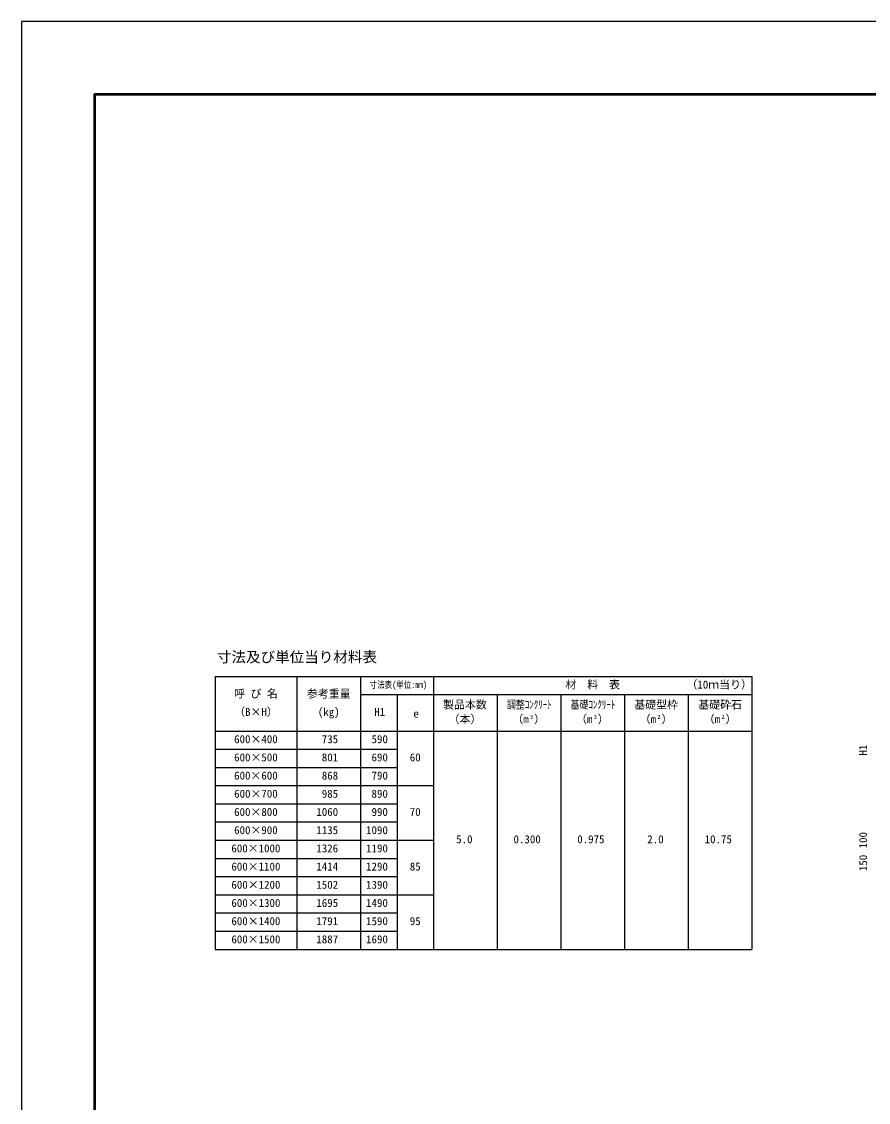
# Model space of a CAD drawing. Units: millimetres, scale not verified. Extents: x -16800 to 16800, y -5940 to 5940.
# Drawn here: x -16800 to -12148, y 0 to 5940 of the extents above; entities that cross this region are included whole.
import ezdxf
from ezdxf.enums import TextEntityAlignment as Align

# ---------------------------------------------------------------- set-up
doc = ezdxf.new("R2010")
doc.units = ezdxf.units.MM
doc.header["$LTSCALE"] = 20
for name, color, linetype, lineweight in [('0-0_DIM', 7, 'Continuous', 25), ('0-1_Defpoints', 5, 'Continuous', 25), ('0-3_HYO', 3, 'Continuous', 25), ('0-4_HYO2', 4, 'Continuous', 25), ('0-6_TXT', 7, 'Continuous', 25), ('0-7_WAKU', 3, 'Continuous', 25)]:
    doc.layers.add(name, color=color, linetype=linetype, lineweight=lineweight)
doc.styles.add('ＭＳ ゴシック', font='')
doc.styles.get('ＭＳ ゴシック').set_extended_font_data('MS Gothic')

msp = doc.modelspace()

# ---------------------------------------------------------------- linework, layer by layer
at = {"layer": '0-1_Defpoints'}
msp.add_lwpolyline([(-16800, -5940), (0, -5940), (0, 5940), (-16800, 5940)], close=True, dxfattribs=at)
at = {"layer": '0-3_HYO'}
for p, q in [((-15737.47, 2341.03), (-15737.47, 841.03)), ((-15737.47, 2341.03), (-12787.47, 2341.03)), ((-15287.47, 2341.03), (-15287.47, 841.03)), ((-14937.47, 2341.03), (-14937.47, 841.03)), ((-14537.47, 2341.03), (-14537.47, 841.03)), ((-12787.47, 2341.03), (-12787.47, 841.03)), ((-14937.47, 2241.03), (-12787.47, 2241.03)), ((-14737.47, 2241.03), (-14737.47, 841.03)), ((-14187.47, 2241.03), (-14187.47, 841.03)), ((-13837.47, 2241.03), (-13837.47, 841.03)), ((-13487.47, 2241.03), (-13487.47, 841.03)), ((-13137.47, 2241.03), (-13137.47, 841.03)), ((-15737.47, 2041.03), (-12787.47, 2041.03)), ((-15737.47, 841.03), (-12787.47, 841.03))]:
    msp.add_line(p, q, dxfattribs=at)
at = {"layer": '0-4_HYO2'}
for p, q in [((-15737.47, 1941.03), (-14737.47, 1941.03)), ((-15737.47, 1841.03), (-14737.47, 1841.03)), ((-15737.47, 1741.03), (-14537.47, 1741.03)), ((-15737.47, 1641.03), (-14737.47, 1641.03)), ((-15737.47, 1541.03), (-14737.47, 1541.03)), ((-15737.47, 1441.03), (-14537.47, 1441.03)), ((-15737.47, 1341.03), (-14737.47, 1341.03)), ((-15737.47, 1241.03), (-14737.47, 1241.03)), ((-15737.47, 1141.03), (-14537.47, 1141.03)), ((-15737.47, 1041.03), (-14737.47, 1041.03)), ((-15737.47, 941.03), (-14737.47, 941.03))]:
    msp.add_line(p, q, dxfattribs=at)
at = {"layer": '0-7_WAKU', "lineweight": 50}
msp.add_lwpolyline([(-16400, -5540), (-400, -5540), (-400, 5540), (-16400, 5540)], close=True, dxfattribs=at)

# ---------------------------------------------------------------- texts
at = {"layer": '0-0_DIM', "style": 'ＭＳ ゴシック'}
for s, p in [('H1', (-12141.67, 1906.03)), ('100', (-12141.67, 1396.03)), ('150', (-12141.67, 1271.03))]:
    msp.add_text(s, height=43.99, rotation=90, dxfattribs=at).set_placement(p, align=Align.BOTTOM_LEFT)
at = {"layer": '0-6_TXT', "style": 'ＭＳ ゴシック'}
for s, height, p in [('寸法及び単位当り材料表', 58.65, (-15727.47, 2401.03)), ('材  料  表', 43.99, (-13812.47, 2261.03)), ('（', 43.99, (-13147.47, 2261.03)), ('1', 43.99, (-13087.47, 2261.03)), ('0', 43.99, (-13057.47, 2261.03)), ('当', 43.99, (-12967.47, 2261.03)), ('り', 43.99, (-12907.47, 2261.03)), ('）', 43.99, (-12847.47, 2261.03)), ('呼 び 名', 43.99, (-15632.47, 2211.03)), ('参考重量', 43.99, (-15232.47, 2211.03)), ('ｍ', 43.99, (-13027.47, 2261.03)), ('製品本数', 43.99, (-14484.27, 2151.03)), ('基礎型枠', 43.99, (-13434.27, 2151.03)), ('基礎砕石', 43.99, (-13082.47, 2151.03)), ('（B×H）', 43.99, (-15632.47, 2111.03)), ('(kg)', 43.99, (-15172.47, 2111.03)), ('H1', 43.99, (-14862.98, 2110.73)), ('e', 43.99, (-14647.98, 2101.9)), ('（本）', 43.99, (-14454.27, 2071.03)), ('（m ）', 43.99, (-14104.27, 2071.03)), ('3', 21.99, (-14006.78, 2101.03)), ('（m ）', 43.99, (-13754.27, 2071.03)), ('3', 21.99, (-13656.78, 2101.03)), ('（m ）', 43.99, (-13404.27, 2071.03)), ('2', 21.99, (-13306.78, 2101.03)), ('（m ）', 43.99, (-13052.47, 2071.03)), ('2', 21.99, (-12954.99, 2101.03)), ('600×400', 43.99, (-15632.47, 1961.03)), (' 735', 43.99, (-15180.8, 1961.03)), (' 590', 43.99, (-14907.47, 1961.03)), ('600×500', 43.99, (-15632.47, 1861.03)), (' 801', 43.99, (-15180.8, 1861.03)), (' 690', 43.99, (-14907.47, 1861.03)), ('60', 43.99, (-14667.47, 1861.03)), ('600×600', 43.99, (-15632.47, 1761.03)), (' 868', 43.99, (-15180.8, 1761.03)), (' 790', 43.99, (-14907.47, 1761.03)), ('600×700', 43.99, (-15632.47, 1661.03)), (' 985', 43.99, (-15180.8, 1661.03)), (' 890', 43.99, (-14907.47, 1661.03)), ('600×800', 43.99, (-15632.47, 1561.03)), ('1060', 43.99, (-15180.8, 1561.03)), (' 990', 43.99, (-14907.47, 1561.03)), ('70', 43.99, (-14667.47, 1561.03)), ('600×900', 43.99, (-15632.47, 1461.03)), ('1135', 43.99, (-15180.8, 1461.03)), ('1090', 43.99, (-14907.47, 1461.03)), ('5.0', 43.99, (-14412.47, 1411.03)), ('0.300', 43.99, (-14097.47, 1411.03)), ('0.975', 43.99, (-13747.47, 1411.03)), ('2.0', 43.99, (-13362.47, 1411.03)), ('10.75', 43.99, (-13047.47, 1411.03)), ('600×1000', 43.99, (-15647.47, 1361.03)), ('1326', 43.99, (-15180.8, 1361.03)), ('1190', 43.99, (-14907.47, 1361.03)), ('600×1100', 43.99, (-15647.47, 1261.03)), ('1414', 43.99, (-15180.8, 1261.03)), ('1290', 43.99, (-14907.47, 1261.03)), ('85', 43.99, (-14667.47, 1261.03)), ('600×1200', 43.99, (-15647.47, 1161.03)), ('1502', 43.99, (-15180.8, 1161.03)), ('1390', 43.99, (-14907.47, 1161.03)), ('600×1300', 43.99, (-15647.47, 1061.03)), ('1695', 43.99, (-15180.8, 1061.03)), ('1490', 43.99, (-14907.47, 1061.03)), ('600×1400', 43.99, (-15647.47, 961.03)), ('1791', 43.99, (-15180.8, 961.03)), ('1590', 43.99, (-14907.47, 961.03)), ('95', 43.99, (-14667.47, 961.03)), ('600×1500', 43.99, (-15647.47, 861.03)), ('1887', 43.99, (-15180.8, 861.03)), ('1690', 43.99, (-14907.47, 861.03))]:
    msp.add_text(s, height=height, dxfattribs=at).set_placement(p, align=Align.BOTTOM_LEFT)
at = {"layer": '0-6_TXT', "style": 'ＭＳ ゴシック', "width": 0.8}
for s, height, p in [('寸法表(単位:㎜)', 36.66, (-14887.47, 2266.03)), ('調整ｺﾝｸﾘｰﾄ', 43.99, (-14134.27, 2151.03)), ('基礎ｺﾝｸﾘｰﾄ', 43.99, (-13784.27, 2151.03))]:
    msp.add_text(s, height=height, dxfattribs=at).set_placement(p, align=Align.BOTTOM_LEFT)

doc.saveas('drawing.dxf')
